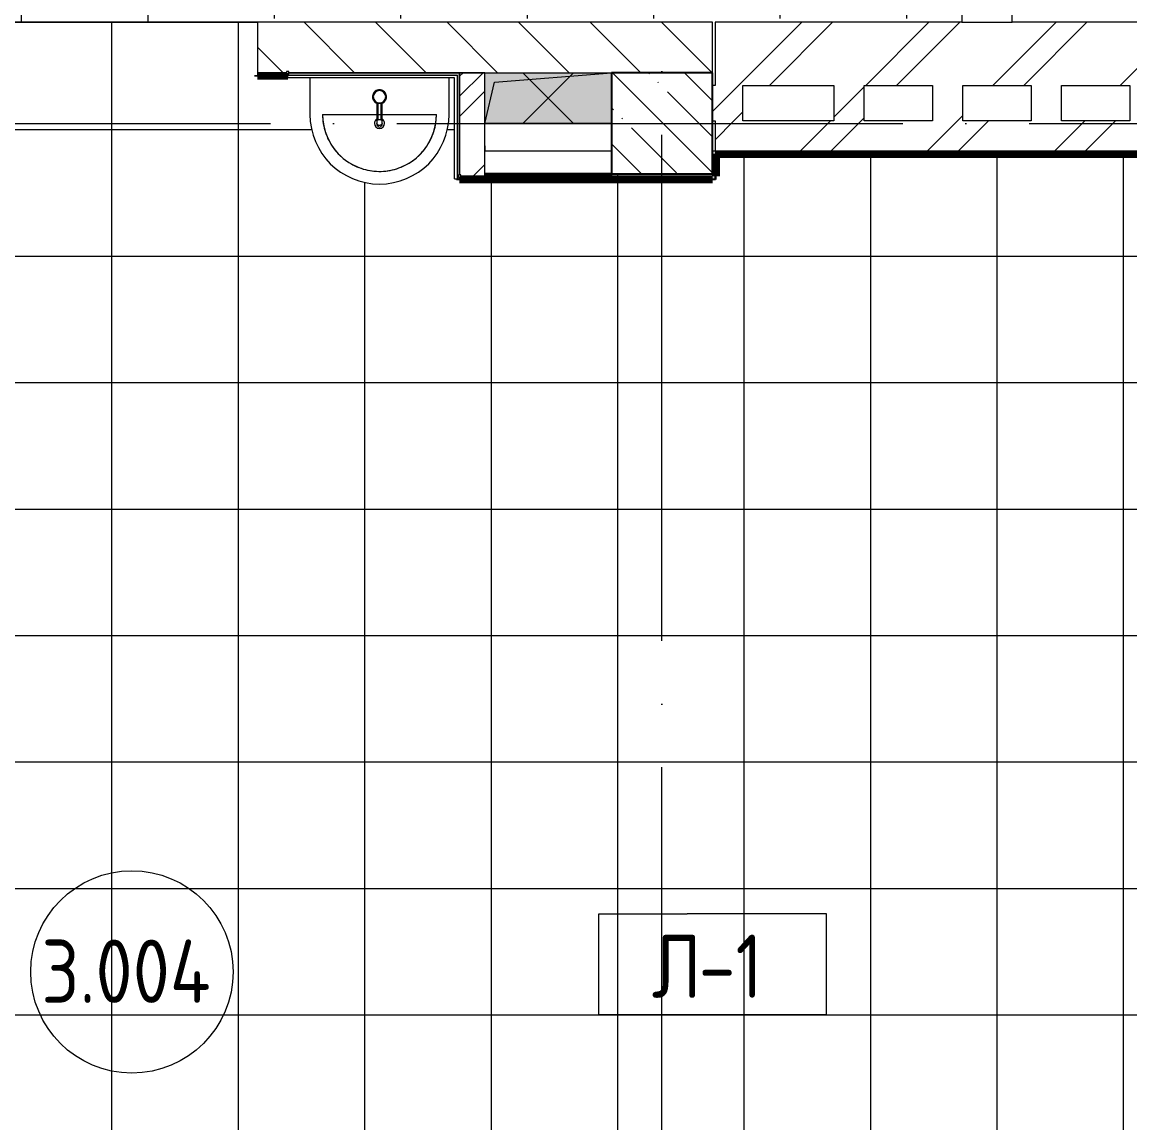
# Model space of a CAD drawing. Header units: millimetres. Extents: x 97 to 215964, y -4577 to 60645.
# Drawn here: x 87518 to 91898, y 47024 to 51375 of the extents above; entities that cross this region are included whole.
import ezdxf

# ---------------------------------------------------------------- set-up
doc = ezdxf.new("R2010")
doc.units = ezdxf.units.MM
doc.linetypes.add('ADSK_Линия сетки', pattern=[2500, 2000, -250, 0, -250])
for name, color, linetype, lineweight in [('A-AREA-____-IDEN', 2, 'Continuous', 20), ('A-DETL-GENF-OTLN', 92, 'Continuous', 9), ('A-FLOR-____-IDEN', 11, 'Continuous', 20), ('A-FLOR-____-OTLN', 192, 'Continuous', 9), ('A-FLOR-____-PATT', 8, 'Continuous', 9), ('A-GENM-____-MCUT', 13, 'Continuous', 9), ('A-GENM-____-OTLN', 13, 'Continuous', 9), ('A-WALL-____-MCUT', 113, 'Continuous', 9), ('A-WALL-____-PATT', 111, 'Continuous', 9), ('I-WALL-____-OTLN', 2, 'Continuous', 9), ('P-SANR-FIXT-OTLN', 6, 'Continuous', 9), ('S-COLS-____-MCUT', 52, 'Continuous', 9), ('S-COLS-____-OTLN', 52, 'Continuous', 9), ('S-GRID-____-OTLN', 1, 'Continuous', 9)]:
    doc.layers.add(name, color=color, linetype=linetype, lineweight=lineweight)
doc.styles.add('GOST Common', font='GOST_Common.ttf', dxfattribs={"width": 0.9, "height": 250})
pattern_1 = [(45, (0, 0), (-251.4472, 251.4472), []), (45, (0, 381), (-251.4472, 251.4472), [])]

# ---------------------------------------------------------------- blocks, each defined once
blk = doc.blocks.new('BSC_Колонна _Прямоугольная - 400x400-V38-О_АИ_ПП_8_400_Целиком')
at = {"layer": 'S-COLS-____-OTLN', "lineweight": 5}
h = blk.add_hatch(dxfattribs=at)
h.set_pattern_fill('FP_47', color=256, style=0, pattern_type=2)
h.set_pattern_definition([(135, (-31249.98, -50975), (-142.5619, -142.5619), []), (135, (-31107.42, -50975), (-142.5619, -142.5619), [252.016, -50.403, 3.353, -47.05])])
h.paths.add_polyline_path([(-200, -200), (200, -200), (200, 200), (-200, 200), (-200, -44.5)])
at = {"layer": 'S-COLS-____-MCUT', "color": 130, "lineweight": 25}
for p, q in [((200, 200), (-200, 200)), ((-200, 200), (-200, -200)), ((200, -200), (200, 200)), ((-200, -200), (200, -200))]:
    blk.add_line(p, q, dxfattribs=at)
blk = doc.blocks.new('ASML_АР_Отделка Люка - ВО Отделка люков_Грунтовка 0_Шпатлевка 0_Окраска 0_0-42722003-О_АИ_ПП_8_400_Целиком')
at = {"layer": 'A-GENM-____-MCUT', "color": 130, "lineweight": 25}
for p, q in [((250, 3), (-250, 3)), ((-250, 3), (-250, 0)), ((250, 0), (250, 3)), ((-250, 0), (250, 0))]:
    blk.add_line(p, q, dxfattribs=at)
blk = doc.blocks.new('0083_СОШ675_АР_R22_rvt-1-О_АИ_ПП_8_400_Целиком')
at = {"layer": 'A-WALL-____-PATT', "lineweight": 5}
h = blk.add_hatch(dxfattribs=at)
h.set_pattern_fill('FP_10', color=10, style=0, pattern_type=2)
h.set_pattern_definition([(135, (0, 0), (-141.42136, -141.42136), [])])
h.paths.add_polyline_path([(30607.3, 51175), (31450, 51175), (31450, 51375), (29650, 51375), (29650, 51175), (29765, 51175), (29765, 51180), (29775, 51180), (29775, 51175), (30292.9, 51175)])
h.paths.add_polyline_path([(26550, 51175), (27150, 51175), (27150, 51375), (26550, 51375)])
h = blk.add_hatch(dxfattribs=at)
h.set_pattern_fill('FP_7', color=10, style=0, pattern_type=2)
h.set_pattern_definition(pattern_1)
h.paths.add_polyline_path([(35950, 51125), (35950, 51375), (31460, 51375), (31460, 51125), (35830, 51125)])
h = blk.add_hatch(dxfattribs=at)
h.set_pattern_fill('FP_11', color=10, style=0, pattern_type=2)
h.set_pattern_definition([(45, (0, 0), (-224.5064, 224.5064), []), (45, (79.38, 0), (0, 449.0128), []), (45, (-79.38, 0), (0, 449.0128), [])])
h.paths.add_polyline_path([(30455, 50766), (30549.8, 50766), (30550, 51175), (30450, 51175), (30450, 50771), (30455, 50771)])
h = blk.add_hatch(dxfattribs=at)
h.set_pattern_fill('FP_7', color=10, style=0, pattern_type=2)
h.set_pattern_definition(pattern_1)
h.paths.add_polyline_path([(31570, 50985), (31570, 51125), (31450, 51125), (31450, 50985), (31460, 50985)])
h = blk.add_hatch(dxfattribs=at)
h.set_pattern_fill('FP_7', color=10, style=0, pattern_type=2)
h.set_pattern_definition(pattern_1)
h.paths.add_polyline_path([(32050, 50985), (32050, 51125), (31930, 51125), (31930, 50985)])
h = blk.add_hatch(dxfattribs=at)
h.set_pattern_fill('FP_7', color=10, style=0, pattern_type=2)
h.set_pattern_definition(pattern_1)
h.paths.add_polyline_path([(32440, 50985), (32440, 51125), (32320, 51125), (32320, 50985)])
h = blk.add_hatch(dxfattribs=at)
h.set_pattern_fill('FP_7', color=10, style=0, pattern_type=2)
h.set_pattern_definition(pattern_1)
h.paths.add_polyline_path([(31460, 50865), (35950, 50865), (35950, 50985), (31460, 50985), (31460, 50930.5)])
at = {"layer": 'A-WALL-____-MCUT', "color": 50, "lineweight": 13}
for p, q in [((32435, 51675), (32435, 51375)), ((32635, 51375), (32635, 51675)), ((31450, 51375), (29650, 51375)), ((29650, 51375), (29650, 51175)), ((31450, 51175), (31450, 51375)), ((32435, 51375), (31460, 51375)), ((31460, 51375), (31460, 51125)), ((35950, 51375), (32635, 51375)), ((29650, 51175), (29765, 51175)), ((29775, 51175), (31050, 51175)), ((30550, 51175), (30450, 51175)), ((30450, 51175), (30450, 50771)), ((30550, 50886), (30550, 51175)), ((31460, 51125), (31450, 51125)), ((31570, 51125), (31930, 51125)), ((31570, 50985), (31570, 51125)), ((31930, 51125), (31930, 50985)), ((32050, 51125), (32320, 51125)), ((32050, 50985), (32050, 51125)), ((32320, 51125), (32320, 50985)), ((32440, 51125), (32710, 51125)), ((32440, 50985), (32440, 51125)), ((32710, 51125), (32710, 50985)), ((32830, 51125), (33100, 51125)), ((32830, 50985), (32830, 51125)), ((33100, 51125), (33100, 50985)), ((31450, 50985), (31460, 50985)), ((31460, 50985), (31460, 50865)), ((31930, 50985), (31570, 50985)), ((32320, 50985), (32050, 50985)), ((32710, 50985), (32440, 50985)), ((33100, 50985), (32830, 50985)), ((30549.8, 50776), (30549.8, 50886)), ((30549.8, 50886), (30550, 50886)), ((31050, 50866), (31049.8, 50866)), ((31049.8, 50866), (31049.8, 50776)), ((31460, 50865), (35950, 50865)), ((30455, 50766), (30549.8, 50766)), ((30549.8, 50766), (30549.8, 50773)), ((31049.8, 50773), (31049.8, 50766)), ((31049.8, 50766), (31050, 50766)), ((31050, 50766), (31050, 50775))]:
    blk.add_line(p, q, dxfattribs=at)
at = {"layer": 'A-WALL-____-MCUT', "color": 10, "lineweight": 5}
blk.add_line((32435, 51375), (32635, 51375), dxfattribs=at)
at = {"layer": 'I-WALL-____-OTLN', "color": 90}
for p, q in [((30550, 50886), (30550, 50866)), ((30550, 50866), (31049.8, 50866))]:
    blk.add_line(p, q, dxfattribs=at)
at = {"layer": 'A-GENM-____-OTLN', "color": 90, "lineweight": 9, "rotation": 180}
blk.add_blockref('ASML_АР_Отделка Люка - ВО Отделка люков_Грунтовка 0_Шпатлевка 0_Окраска 0_0-42722003-О_АИ_ПП_8_400_Целиком', (30799.8, 50776), dxfattribs=at)
at = {"layer": 'S-COLS-____-OTLN', "color": 90, "lineweight": 9}
blk.add_blockref('BSC_Колонна _Прямоугольная - 400x400-V38-О_АИ_ПП_8_400_Целиком', (31250, 50975), dxfattribs=at)
blk = doc.blocks.new('MiraCad_GMd_-Ut_TaskBox_FormHorizon - MiraCad_GMd_-Ut_TaskBox_FormHorizon-3360851-О_АИ_ПП_8_400_Целиком')
at = {"layer": 'A-DETL-GENF-OTLN', "lineweight": 18}
for points in [[(-250, -100), (-212.2, 62.2), (250, 100), (-250, 100)], [(-141, -100), (250, -100), (250, 100), (-250, 100), (-250, -100)]]:
    blk.add_hatch(color=256, dxfattribs=at).paths.add_polyline_path(points)
at = {"layer": 'A-DETL-GENF-OTLN', "color": 7}
for p, q in [((-212.2, 62.2), (250, 100)), ((-212.2, 62.2), (250, 100)), ((-250, -100), (-212.2, 62.2)), ((-250, -100), (-212.2, 62.2)), ((250, -100), (-250, -100))]:
    blk.add_line(p, q, dxfattribs=at)
at = {"layer": 'A-GENM-____-OTLN', "color": 170, "lineweight": 18}
for p, q in [((100, 100), (-100, -100)), ((-100, 100), (100, -100)), ((-250, -100), (250, -100))]:
    blk.add_line(p, q, dxfattribs=at)
blk = doc.blocks.new('ВК_Умывальник_Полукруглый_Керамический_ГОСТ30493-96_R20 - 2-ой величины-V152-О_АИ_ПП_8_400_Целиком')
at = {"layer": 'P-SANR-FIXT-OTLN', "color": 22, "lineweight": 18}
for p, q in [((20875, 51155), (20875, 51010)), ((21425, 51010), (21425, 51155)), ((20925, 51010), (21140.1, 51010)), ((21159.9, 51010), (21375, 51010))]:
    blk.add_line(p, q, dxfattribs=at)
at = {"layer": 'P-SANR-FIXT-OTLN', "color": 22, "lineweight": 18, "flags": 128}
blk.add_lwpolyline([(20925, 51010), (20925.2, 51001), (20925.7, 50992), (20926.6, 50983), (20927.9, 50974.1), (20929.5, 50965.3), (20931.4, 50956.5), (20933.8, 50947.8), (20936.4, 50939.2), (20939.4, 50930.7), (20942.8, 50922.4), (20946.4, 50914.1), (20950.4, 50906.1), (20954.7, 50898.2), (20959.4, 50890.5), (20964.3, 50882.9), (20969.5, 50875.6), (20975, 50868.5), (20980.8, 50861.6), (20986.9, 50855), (20993.2, 50848.6), (20999.8, 50842.4), (21006.6, 50836.6), (21013.7, 50831), (21021, 50825.7), (21028.4, 50820.6), (21036.1, 50815.9), (21044, 50811.5), (21052, 50807.5), (21060.1, 50803.7), (21068.5, 50800.3), (21076.9, 50797.2), (21085.5, 50794.4), (21094.2, 50792), (21102.9, 50790), (21111.8, 50788.3), (21120.7, 50786.9), (21129.6, 50785.9), (21138.6, 50785.3), (21147.6, 50785), (21156.6, 50785.1), (21165.6, 50785.5), (21174.5, 50786.3), (21183.4, 50787.5), (21192.3, 50789), (21201.1, 50790.9), (21209.8, 50793.1), (21218.5, 50795.6), (21227, 50798.6), (21235.4, 50801.8), (21243.6, 50805.4), (21251.7, 50809.3), (21259.7, 50813.5), (21267.5, 50818.1), (21275, 50822.9), (21282.4, 50828.1), (21289.6, 50833.5), (21296.5, 50839.2), (21303.2, 50845.2), (21309.7, 50851.5), (21315.9, 50858), (21321.9, 50864.8), (21327.5, 50871.7), (21332.9, 50879), (21338, 50886.4), (21342.8, 50894), (21347.3, 50901.8), (21351.5, 50909.8), (21355.3, 50917.9), (21358.8, 50926.2), (21362, 50934.6), (21364.8, 50943.1), (21367.3, 50951.8), (21369.5, 50960.5), (21371.3, 50969.3), (21372.7, 50978.2), (21373.8, 50987.2), (21374.6, 50996.1), (21374.9, 51005.1), (21375, 51010)], dxfattribs=at)
at = {"layer": 'P-SANR-FIXT-OTLN', "color": 22, "lineweight": 18}
for centre, radius, start, end in [((21150, 51010), 275, 180, 0), ((21150, 51010), 225, 180, 0), ((21150, 50975), 20, 120, 180), ((21150, 50975), 20, 0, 60), ((21150, 50975), 20, 180, 0)]:
    blk.add_arc(centre, radius, start, end, dxfattribs=at)
blk = doc.blocks.new('xxx_Смеситель_ГОСТ 25809-96_R20 - Смеситель-V153-О_АИ_ПП_8_400_Целиком')
at = {"layer": 'P-SANR-FIXT-OTLN', "color": 170, "lineweight": 18}
for p, q in [((30123, 51054.8), (30123, 50996.6)), ((30127, 51055.4), (30127, 51009.7)), ((30139, 51009.7), (30139, 51055.4)), ((30143, 50996.6), (30143, 51054.8)), ((30123, 50996.6), (30123, 50973.9)), ((30127, 51009.7), (30127, 50989)), ((30128, 50989), (30127, 50989)), ((30127, 50989), (30128, 50989)), ((30128, 51009.8), (30138, 51009.8)), ((30138, 50989), (30128, 50989)), ((30138, 50989), (30139, 50989)), ((30139, 50989), (30138, 50989)), ((30139, 50989), (30139, 51009.7)), ((30143, 50973.9), (30143, 50996.6)), ((30123, 50973.9), (30123, 50970)), ((30143, 50970), (30143, 50973.9))]:
    blk.add_line(p, q, dxfattribs=at)
for radius, start, end in [(27.5, 0, 180), (27.5, 161.9769, 180), (27.5, 180, 198.0231), (27.5, 180, 258.9224), (27.5, 143.3119, 156.6878), (24.5, 0, 180), (24.5, 180, 0), (27.5, 101.9767, 135), (27.5, 84.3332, 96.6875), (27.5, 281.0769, 0), (27.5, 45, 78.0226), (27.5, 23.3113, 36.6872), (27.5, 0, 18.0223), (27.5, 341.9777, 0), (27.5, 203.3122, 216.6881), (27.5, 225, 258.0233), (24.5, 255, 259.7702), (24.5, 255, 259.7702), (24.5, 280.2298, 285), (24.5, 280.2298, 285), (27.5, 281.9774, 315), (27.5, 323.3128, 336.6887)]:
    blk.add_arc((30133, 51080), radius, start, end, dxfattribs=at)
for start_param, end_param in [(3.141593, 4.712389), (4.712389, 6.283185)]:
    blk.add_ellipse((30133, 50970), major_axis=(10, 0), ratio=0.965926, start_param=start_param, end_param=end_param, dxfattribs=at)
for points, knots in [([(30126.3, 51056.4), (30126.4, 51056.4), (30126.5, 51056.3), (30126.9, 51056.2), (30127.5, 51056.1), (30128.1, 51056), (30128.5, 51055.9)], [0.77430556, 0.77430556, 0.77430556, 0.77430556, 0.78298611, 0.79166667, 0.82638889, 0.86111111, 0.86111111, 0.86111111, 0.86111111]), ([(30137.5, 51055.9), (30137.8, 51055.9), (30138.3, 51056), (30138.8, 51056.2), (30139.3, 51056.3), (30139.5, 51056.4), (30139.6, 51056.4)], [0.13888889, 0.13888889, 0.13888889, 0.13888889, 0.16666667, 0.19444444, 0.20833333, 0.22222222, 0.22222222, 0.22222222, 0.22222222]), ([(30128, 51000.3), (30126.5, 50999.9), (30124.6, 50999.1), (30123.2, 50997.7), (30123, 50996.9), (30123, 50996.6)], [0.1666667, 0.1666667, 0.1666667, 0.1666667, 0.3333333, 0.4166667, 0.5, 0.5, 0.5, 0.5]), ([(30127, 51009.3), (30127, 51009.3), (30127, 51009.3), (30127.1, 51009.2), (30127.3, 51009.2), (30127.5, 51009.2), (30127.8, 51009.2), (30128, 51009.2)], [0, 0, 0, 0, 0.166667, 0.333333, 0.5, 0.666667, 1, 1, 1, 1]), ([(30139, 51009.7), (30139, 51009.7), (30139, 51009.7), (30138.9, 51009.8), (30138.7, 51009.8), (30138.4, 51009.8), (30138.2, 51009.8), (30138, 51009.8)], [0, 0, 0, 0, 0.166667, 0.333333, 0.5, 0.666667, 1, 1, 1, 1]), ([(30133, 50966.8), (30132.1, 50966.8), (30130.8, 50966.9), (30129.1, 50967.3), (30128, 50967.7), (30127.1, 50968.1), (30126.4, 50968.5), (30125.7, 50969), (30125, 50969.5), (30124.4, 50970.2), (30124, 50970.7), (30123.7, 50971.2), (30123.5, 50971.6), (30123.3, 50972), (30123.2, 50972.5), (30123.1, 50972.9), (30123, 50973.4), (30123, 50973.7), (30123, 50973.9)], [0, 0, 0, 0, 0.0833333, 0.125, 0.1666667, 0.2083333, 0.2291667, 0.25, 0.2916667, 0.3333333, 0.3541667, 0.375, 0.3958333, 0.4166667, 0.4375, 0.4583333, 0.4791667, 0.5, 0.5, 0.5, 0.5]), ([(30143, 50973.9), (30143, 50973.7), (30143, 50973.4), (30142.9, 50972.9), (30142.8, 50972.5), (30142.6, 50972), (30142.5, 50971.6), (30142.2, 50971.2), (30142, 50970.7), (30141.6, 50970.3), (30141.3, 50969.9), (30140.8, 50969.4), (30140.2, 50969), (30139.6, 50968.5), (30138.9, 50968.1), (30138, 50967.7), (30136.8, 50967.3), (30135.2, 50966.9), (30133.9, 50966.8), (30133, 50966.8)], [0.5, 0.5, 0.5, 0.5, 0.5208333, 0.5416667, 0.5625, 0.5833333, 0.6041667, 0.625, 0.6458333, 0.6666667, 0.6875, 0.7083333, 0.75, 0.7708333, 0.7916667, 0.8333333, 0.875, 0.9166667, 1, 1, 1, 1])]:
    blk.add_open_spline(points, degree=3, knots=knots, dxfattribs=at)
for points in [[(30127, 51055.4), (30127, 51055.4), (30127.1, 51055.4), (30127.3, 51055.4), (30127.5, 51055.3), (30127.7, 51055.3), (30127.9, 51055.3), (30128, 51055.3)], [(30127.1, 51054.9), (30127.1, 51054.9), (30127, 51054.9), (30127, 51055), (30127, 51055)], [(30128, 51055.3), (30129.6, 51054.9), (30133, 51054.6), (30136.3, 51054.9), (30138, 51055.3)], [(30138, 51055.3), (30138.1, 51055.3), (30138.2, 51055.3), (30138.5, 51055.3), (30138.7, 51055.4), (30138.9, 51055.4), (30138.9, 51055.4), (30138.9, 51055.4)], [(30139, 51055), (30139, 51055), (30139, 51055), (30138.9, 51054.9)], [(30128, 51009.8), (30127.8, 51009.8), (30127.5, 51009.8), (30127.1, 51009.8), (30127, 51009.7), (30127, 51009.7)], [(30138, 51009.2), (30138.2, 51009.2), (30138.5, 51009.2), (30138.9, 51009.2), (30139, 51009.3), (30139, 51009.3)], [(30143, 50996.6), (30143, 50996.9), (30142.7, 50997.7), (30141.7, 50998.7), (30140.1, 50999.6), (30138.7, 51000.1), (30138, 51000.3)]]:
    blk.add_open_spline(points, degree=3, dxfattribs=at)
blk = doc.blocks.new('0083_СОШ675_ВК_R22_rvt-1-О_АИ_ПП_8_400_Целиком')
at = {"layer": 'A-GENM-____-OTLN', "color": 170, "lineweight": 18}
blk.add_blockref('MiraCad_GMd_-Ut_TaskBox_FormHorizon - MiraCad_GMd_-Ut_TaskBox_FormHorizon-3360851-О_АИ_ПП_8_400_Целиком', (30800, 51075), dxfattribs=at)
at = {"layer": 'P-SANR-FIXT-OTLN', "color": 170, "lineweight": 18}
for name, p in [('ВК_Умывальник_Полукруглый_Керамический_ГОСТ30493-96_R20 - 2-ой величины-V152-О_АИ_ПП_8_400_Целиком', (8983, 0)), ('xxx_Смеситель_ГОСТ 25809-96_R20 - Смеситель-V153-О_АИ_ПП_8_400_Целиком', (0, 0))]:
    blk.add_blockref(name, p, dxfattribs=at)
blk = doc.blocks.new('BSC_Колонна _Прямоугольная - ПР-1_Профиль торцевой для плитки-3497357-О_АИ_ПП_8_400_Целиком')
at = {"layer": 'S-COLS-____-MCUT'}
for p, q in [((5, 5), (-5, 5)), ((-5, 5), (-5, -5)), ((5, -5), (5, 5)), ((-5, -5), (5, -5))]:
    blk.add_line(p, q, dxfattribs=at)
blk = doc.blocks.new('ADSK_Марка_Перекрытие - Типоразмер_ADSK_Марка-158127-О_АИ_ПП_8_400_Целиком')
at = {"layer": 'A-FLOR-____-IDEN'}
for p, q in [((-4.5, 4), (-1, 4)), ((-4.5, 0), (-4.5, 4)), ((4.5, 4), (-1, 4)), ((4.5, 0), (4.5, 4)), ((4.5, 0), (-4.5, 0)), ((-4.5, 0), (4, 0))]:
    blk.add_line(p, q, dxfattribs=at)
blk = doc.blocks.new('ADSK_Марка_Помещение_ОдноЗначение - Номер-159740-О_АИ_ПП_8_400_Целиком')
at = {"layer": 'A-AREA-____-IDEN'}
blk.add_circle((0, 0), 4, dxfattribs=at)

msp = doc.modelspace()

# ---------------------------------------------------------------- hatches: boundary and pattern name
at = {"layer": 'A-FLOR-____-PATT'}
h = msp.add_hatch(dxfattribs=at)
h.set_pattern_fill('FP_198', color=256, style=0, pattern_type=2)
h.set_pattern_definition([(0, (75015.37, 54875), (0, 500), []), (90, (75015.37, 54875), (-500, 3e-14), [])])
h.paths.add_polyline_path([(67497.865903, 54675.000586), (67497.865903, 54874.998278), (65857.887824, 54874.997327), (65857.887824, 54675)])
h.paths.add_polyline_path([(58997.877039, 51374.999414), (61497.865903, 51375), (61497.865903, 51390), (73547.909746, 51390), (73547.909746, 51375), (76047.909746, 51374.999414), (76047.909746, 51390), (76847.887824, 51390), (76847.887824, 51375), (79347.887824, 51374.999414), (79347.887824, 51390), (85947.887824, 51390), (85947.887824, 51375), (88447.887824, 51375), (88447.887824, 51390), (91217.865903, 51390), (91217.865903, 51674.999707), (91232.865903, 51674.999707), (91232.865903, 54374.999707), (91217.865903, 54374.999707), (91217.865903, 54660.000586), (87567.865903, 54660.267855), (87567.865903, 54675.000586), (87572.865903, 54675.000586), (87572.727233, 54875), (86072.887824, 54875), (86072.865903, 54675), (86067.865903, 54675), (86067.865903, 54660.000586), (83722.865903, 54660.000586), (83722.865903, 54665.000586), (83712.865903, 54665.000586), (83712.865903, 54675.000586), (83707.865903, 54675), (83707.865903, 57260), (82952.865903, 57260), (82952.865903, 57265), (82942.865903, 57265), (82942.865903, 57274.999414), (82937.865903, 57274.999414), (82937.865903, 58360), (81472.865903, 58360), (81472.865903, 58199.999414), (81454.865903, 58199.999414), (81454.865903, 58160.000586), (81449.865903, 58160.000586), (81449.865903, 58150.000586), (81439.865903, 58150.000586), (81439.865903, 58145.000586), (81212.865903, 58145.000586), (81212.865903, 58064.999414), (81197.887824, 58064.999414), (81197.887824, 57014.999414), (81212.865903, 57014.999414), (81212.865903, 54675), (81207.865903, 54675), (81207.865903, 54665.000586), (81197.865903, 54665.000586), (81196.736835, 54660.000586), (77670.156824, 54660.000586), (77670.156824, 54655.000586), (77168.506824, 54655.000586), (77168.506824, 54660.000586), (74557.887824, 54660.000586), (74557.887824, 54675), (74547.903648, 54675), (74547.903648, 54795), (73507.887824, 54793.858951), (73507.887824, 54660.000586), (72397.903648, 54660.000586), (72397.347315, 54665.000586), (72387.903648, 54665.000586), (72387.903648, 54675), (72382.903648, 54675), (72382.903648, 58274.820414), (72127.634255, 58274.820414), (72127.634255, 58360.000586), (68167.882899, 58360.000586), (68167.882899, 58274.820414), (67912.865903, 58274.820414), (67912.865903, 54675), (67907.865903, 54675), (67907.865903, 54665.000586), (67897.865903, 54665.000586), (67897.865903, 54660.000586), (67497.887824, 54660.000586), (67497.861097, 54675.000586), (65857.887824, 54675), (65857.887824, 54660.000586), (58897.865903, 54660.000586), (58897.865903, 54389.998828), (58812.865903, 54389.998828), (58812.865903, 51625.272332), (58897.865903, 51625.272332), (58897.865903, 51390), (58997.865903, 51390), (58997.865903, 51375)])
h.paths.add_polyline_path([(62072.865903, 51374.999414), (62072.858467, 51375), (62048.935421, 51374.999414)])
h.paths.add_polyline_path([(63827.596882, 51374.999414), (63827.593201, 51375), (63707.596601, 51375)])
h.paths.add_polyline_path([(77430.135801, 54335.471708), (77435.222154, 54336.294976), (77429.272738, 54336.033665)])
h.paths.add_polyline_path([(77273.859773, 54485.215954), (77273.635801, 54492.477542), (77273.221587, 54492.477542), (77273.4413, 54489.977542)])
h.paths.add_polyline_path([(77587.050015, 54492.477542), (77585.635801, 54492.477542), (77586.828614, 54489.977542)])
h.paths.add_polyline_path([(77450.440711, 54336.790443), (77450.258982, 54337.478492), (77450.258982, 54336.796702)])
h.paths.add_polyline_path([(77430.135801, 54335.471708), (77404.811487, 54337.655731), (77387.175338, 54341.54585), (77363.928848, 54350.095785), (77344.334525, 54361.111481), (77327.362527, 54374.705094), (77307.824774, 54393.658277), (77301.646812, 54403.413831), (77289.14902, 54424.103452), (77276.792628, 54462.292771), (77273.975924, 54478.461488), (77272.635801, 54608.303456), (77273.635801, 54654.977542), (77587.635801, 54653.977542), (77587.010868, 54482.669965), (77580.558337, 54448.74092), (77578.729019, 54441.887602), (77573.294833, 54428.727542), (77566.01572, 54414.727542), (77557.597718, 54400.529333), (77552.446828, 54394.560594), (77546.268867, 54386.734718), (77538.719585, 54379.497471), (77532.039629, 54373.004497), (77523.0402, 54366.296943), (77515.937077, 54360.991355), (77505.832609, 54355.289784), (77495.57831, 54349.684638), (77486.181688, 54345.473086), (77485.365193, 54346.159705), (77460.320572, 54338.509404), (77440.197391, 54335.888761), (77431.462427, 54335.526697)])
h.paths.add_polyline_path([(77389.662411, 54340.761056), (77391.929981, 54340.874159), (77389.662411, 54342.294384), (77386.371493, 54342.276076), (77389.474143, 54340.847728)])
h.paths.add_polyline_path([(77462.397563, 54374.126093), (77473.431297, 54377.404099), (77464.032543, 54374.711079)])
h.paths.add_polyline_path([(77364.170136, 54388.846654), (77360.920678, 54391.910018), (77363.381013, 54389.43687)])
h.paths.add_polyline_path([(77334.408219, 54417.099697), (77323.505902, 54438.284871), (77316.009019, 54450.538922), (77324.622803, 54431.232582), (77330.463587, 54422.862044), (77333.7616, 54418.044282)])
h.paths.add_polyline_path([(77333.053762, 54419.443312), (77324.047689, 54433.548522), (77317.156322, 54448.93031), (77318.029386, 54448.93031), (77332.661396, 54420.213373)])
h.paths.add_polyline_path([(77530.581242, 54422.862044), (77540.001397, 54440.063502), (77534.518545, 54430.386823), (77530.952332, 54424.323981)])
h.paths.add_polyline_path([(77538.063723, 54435.674534), (77539.306435, 54436.169407), (77538.350527, 54436.113709)])
h.paths.add_polyline_path([(77544.564709, 54451.134162), (77544.488503, 54453.137186), (77544.799473, 54452.231181)])
h.paths.add_polyline_path([(77450.582501, 54460.53943), (77447.535801, 54459.839858), (77449.405958, 54459.989488)])
h.paths.add_polyline_path([(77448.532291, 54458.113886), (77460.496891, 54471.581052), (77453.904643, 54463.771943), (77449.262304, 54458.977542)])
h.paths.add_polyline_path([(77406.528666, 54464.194831), (77399.641864, 54473.907097), (77400.950598, 54470.796993), (77406.366959, 54464.386226)])
h.paths.add_polyline_path([(77430.135801, 54454.594235), (77439.048989, 54455.572843), (77433.90108, 54455.383619), (77422.235086, 54455.849076), (77414.087905, 54458.977542), (77421.51818, 54455.493646), (77428.219531, 54454.664079), (77429.321752, 54454.623905)])
h.paths.add_polyline_path([(77465.700608, 54489.977542), (77464.945256, 54490.012829), (77464.95702, 54493.561658)])
h.paths.add_polyline_path([(77460.629738, 54507.609083), (77460.629738, 54506.047987), (77460.680935, 54507.377542)])
h.paths.add_polyline_path([(77460.922729, 54472.176595), (77464.963385, 54484.493328), (77465.203389, 54493.676358), (77462.204425, 54507.609083), (77464.933223, 54493.676358), (77464.129591, 54480.398015), (77460.938741, 54472.224641)])
h.paths.add_polyline_path([(77409.689101, 54519.415654), (77412.735801, 54520.115226), (77409.907292, 54519.517641)])
h.paths.add_polyline_path([(77544.850392, 54527.896082), (77535.648799, 54548.722503), (77529.808015, 54557.09304), (77529.980673, 54555.051087), (77544.262583, 54528.955999)])
h.paths.add_polyline_path([(77455.171732, 54515.013473), (77443.282308, 54523.247927), (77432.052071, 54525.291005), (77421.928807, 54524.571465), (77426.370521, 54524.571465), (77438.036516, 54524.106008), (77446.183697, 54520.977542), (77455.088321, 54515.057069)])
h.paths.add_polyline_path([(77313.369965, 54521.444943), (77314.869338, 54523.914644), (77313.445349, 54521.682875)])
h.paths.add_polyline_path([(77544.262583, 54527.059581), (77531.479026, 54554.570289), (77541.863712, 54535.422629), (77544.020547, 54527.896082)])
h.paths.add_polyline_path([(77343.51522, 54576.598123), (77348.885554, 54580.422629), (77345.379194, 54578.0284)])
h.paths.add_polyline_path([(77357.537967, 54586.624205), (77351.820623, 54582.971082), (77356.895713, 54586.192763)])
h.paths.add_polyline_path([(77377.470978, 54598.705996), (77381.14273, 54599.843138), (77377.710198, 54598.803489)])
h.paths.add_polyline_path([(77475.816828, 54601.552235), (77465.119381, 54605.244005), (77473.339293, 54602.336689), (77475.580888, 54601.62694)])
h.paths.add_polyline_path([(77454.45864, 54608.234346), (77443.111565, 54610.76925), (77454.142963, 54608.303456)])
h = msp.add_hatch(dxfattribs=at)
h.set_pattern_fill('FP_176', color=256, style=0, pattern_type=2)
h.set_pattern_definition([(270, (81372.87, 47450), (500, 3e-14), []), (0, (81372.87, 47450), (0, 500), [])])
h.paths.add_polyline_path([(91938.887473, 43540.000586), (94357.887824, 43540.000586), (94357.887824, 43732.000586), (94362.887824, 43732.000586), (94362.887824, 43742.000586), (94372.887824, 43742.000586), (94373.495234, 43747.000586), (94732.887824, 43747.000586), (94732.887824, 50850.000586), (90262.865903, 50850.000586), (90262.865903, 50766), (90257.865903, 50766), (90257.865903, 50756), (90247.865903, 50756), (90247.865903, 50751), (89247.887824, 50751), (89247.887824, 50756), (89227.887824, 50756.000586), (89227.887824, 51155), (88567.887824, 51155), (88567.887824, 51160.000586), (88447.887824, 51160.000586), (88447.725474, 51374.999414), (85947.887824, 51374.999414), (85947.462871, 51160.000586), (85762.887824, 51160.000586), (85762.887824, 43747.000586), (86122.887825, 43747.000586), (86122.887825, 43742.000586), (86132.887825, 43742.000586), (86132.887825, 43732.000586), (86137.887825, 43731.971771), (86137.887825, 43540.000586), (89832.887824, 43540.000586), (89832.887824, 43732.000586), (89837.887824, 43732.000586), (89837.887824, 43742.000586), (89847.887824, 43742.000586), (89847.887824, 43747.000586), (90622.887825, 43747.000586), (90622.887825, 43742.000586), (90632.887825, 43742.000586), (90632.887825, 43732.000586), (90637.887825, 43732.000586), (90637.887825, 43540.000586), (91056.888176, 43540.000586)])
h.paths.add_polyline_path([(89854.88841, 43725), (90247.865903, 43725), (90247.865903, 43732), (89847.887824, 43732.000586), (89847.887824, 43725)])
h.paths.add_polyline_path([(86047.887825, 43732), (86047.88548, 43732.000586), (85946.372864, 43732)])
h.paths.add_polyline_path([(88930.865903, 50736.483435), (88902.120575, 50736.483435), (88845.886229, 50748.436414), (88790.580697, 50773.84354), (88746.854986, 50805.612129), (88708.386229, 50848.336012), (88679.640902, 50898.124379), (88661.875312, 50952.801241), (88655.865903, 51009.976956), (88655.865903, 51154.976956), (89205.865903, 51154.976956), (89205.865903, 51009.976956), (89199.856493, 50952.801241), (89182.090903, 50898.124379), (89153.345576, 50848.336012), (89114.876819, 50805.612129), (89068.365903, 50771.81997), (89015.845576, 50748.436414), (88959.61123, 50736.483435)])
h.paths.add_polyline_path([(89847.887824, 50766), (90247.865903, 50766), (90247.843981, 50774.999414), (89847.887824, 50774.999414)])
h.paths.add_polyline_path([(88923.794835, 50963.146829), (88922.205649, 50965.147327), (88922.365903, 50968.050712)])
h.paths.add_polyline_path([(88930.865903, 50954.976956), (88939.365903, 50957.035128), (88942.886718, 50959.207074), (88947.286642, 50963.804354), (88948.186411, 50964.976956), (88950.591797, 50972.894917), (88950.865903, 50974.976956), (88950.184419, 50980.153337), (88945.588334, 50988.362835), (88942.886718, 50990.746838), (88940.865903, 50992.297464), (88940.525161, 50972.029115), (88939.201878, 50968.859242), (88937.93697, 50963.146829), (88933.454093, 50960.646829), (88928.277712, 50960.646829), (88923.794835, 50963.146829), (88920.865903, 50973.859242), (88920.865903, 50992.297464), (88914.445164, 50986.149558), (88913.545395, 50984.976956), (88911.547386, 50980.153337), (88911.140008, 50972.894917), (88911.547386, 50969.800575), (88916.143471, 50961.591077), (88918.845087, 50959.207074), (88922.365903, 50957.035128), (88926.465979, 50955.556217)])
h.paths.add_polyline_path([(88922.205649, 50965.147327), (88921.05466, 50970.323708), (88921.409608, 50970.323708)])
at = {"layer": 'A-WALL-____-PATT'}
h = msp.add_hatch(color=7, dxfattribs=at)
h.paths.add_polyline_path([(89237.887824, 51165.000586), (89247.887824, 51165.000586), (89247.887824, 51175.000586), (88572.887824, 51175.000586), (88572.887824, 51170.000586), (88562.887824, 51170.000586), (88562.887824, 51175.000586), (88447.887824, 51175.000586), (88447.887824, 51165.000586), (89227.887824, 51165.000586)])
h.paths.add_polyline_path([(85946.372864, 51165.000586), (85947.887824, 51165.000586), (85947.887824, 51175.000586), (85757.887824, 51175.000586), (85757.887824, 51165.000586)])
for points in [[(89237.88841, 50756.000586), (89247.887824, 50756.000586), (89247.887824, 50761), (89242.887824, 50761), (89242.887824, 50771), (89247.887824, 50771), (89247.887824, 51165), (89237.887839, 51165), (89237.887824, 50930.487821)], [(94737.887824, 50855.000586), (94747.865903, 50855.000586), (94747.865903, 50865.000537), (90247.865903, 50865.000586), (90247.865903, 50855.000586), (93492.932057, 50855.000586)], [(90257.865903, 50756), (90257.865903, 50855.000586), (90247.865903, 50855.000586), (90247.865903, 50756)], [(89247.887824, 50756), (90247.865903, 50756), (90247.865903, 50766), (89252.887824, 50766), (89252.887824, 50761), (89247.887824, 50761)]]:
    msp.add_hatch(color=7, dxfattribs=at).paths.add_polyline_path(points)

# ---------------------------------------------------------------- linework, layer by layer
at = {"layer": 'A-FLOR-____-OTLN'}
for p, q in [((85947.887824, 51374.999414), (88447.887824, 51374.999414)), ((88447.865903, 51374.999414), (85947.887824, 51374.999414))]:
    msp.add_line(p, q, dxfattribs=at)
at = {"layer": 'A-WALL-____-MCUT', "color": 7}
for p, q in [((88562.887824, 51175.000586), (88447.887824, 51175.000586)), ((88447.887824, 51175.000586), (88447.887824, 51165.000586)), ((88447.887824, 51165.000586), (88567.887824, 51165.000586)), ((89247.887824, 51175.000586), (88572.887824, 51175.000586)), ((89247.887824, 50771), (89247.887824, 51175.000586)), ((94747.865903, 50865.000586), (90247.865903, 50865.000586)), ((90257.865903, 50855.000586), (94747.865903, 50855.000586)), ((90257.865903, 50756), (90257.865903, 50855.000586)), ((90247.865903, 50766), (89252.887824, 50766)), ((90247.865903, 50775), (90247.865903, 50766)), ((89237.887824, 50756), (90257.865903, 50756))]:
    msp.add_line(p, q, dxfattribs=at)
at = {"layer": 'I-WALL-____-OTLN', "color": 5, "lineweight": 90}
for p, q in [((88447.887824, 51165.000586), (88447.887824, 51160.000586)), ((88567.887824, 51160.000586), (88447.887824, 51160.000586)), ((90262.865903, 50855.011722), (90262.865903, 50766)), ((94737.887824, 50850.000586), (90257.865903, 50850.000586)), ((90257.865903, 50766), (90262.865903, 50766)), ((89247.887824, 50756), (89247.887824, 50751)), ((90247.865903, 50751), (89247.887824, 50751)), ((90247.865903, 50751), (90247.865903, 50756))]:
    msp.add_line(p, q, dxfattribs=at)
at = {"layer": 'I-WALL-____-OTLN'}
for p, q in [((88567.887824, 51165), (89237.887824, 51165)), ((88567.887824, 51155), (88567.887824, 51165)), ((89237.887824, 51165), (89237.887824, 50756.000586)), ((89227.887824, 51155), (88567.887824, 51155)), ((89227.887824, 50756.000586), (89227.887824, 51155)), ((89227.887824, 50756.000586), (89237.887824, 50756.000586))]:
    msp.add_line(p, q, dxfattribs=at)
at = {"layer": 'S-GRID-____-OTLN', "linetype": 'ADSK_Линия сетки'}
for p, q in [((90047.887824, -3572.657751), (90047.887824, 60644.999414)), ((56498.336609, 50975.000586), (213876.441901, 50975.000586))]:
    msp.add_line(p, q, dxfattribs=at)

# ---------------------------------------------------------------- block references
at = {"color": 250, "lineweight": 5}
for name in ['0083_СОШ675_АР_R22_rvt-1-О_АИ_ПП_8_400_Целиком', '0083_СОШ675_ВК_R22_rvt-1-О_АИ_ПП_8_400_Целиком']:
    msp.add_blockref(name, (58797.887824, 0), dxfattribs=at)
at = {"layer": 'A-AREA-____-IDEN', "xscale": 99.99999999999993, "yscale": 99.99999999999993, "zscale": 99.99999999999993}
msp.add_blockref('ADSK_Марка_Помещение_ОдноЗначение - Номер-159740-О_АИ_ПП_8_400_Целиком', (87951.911442, 47620.234589), dxfattribs=at)
at = {"layer": 'A-FLOR-____-IDEN', "xscale": 99.99999999999993, "yscale": 99.99999999999993, "zscale": 99.99999999999993}
msp.add_blockref('ADSK_Марка_Перекрытие - Типоразмер_ADSK_Марка-158127-О_АИ_ПП_8_400_Целиком', (90247.865903, 47449.999707), dxfattribs=at)
at = {"layer": 'S-COLS-____-OTLN'}
for p in [(88567.887824, 51175.000586), (89247.887824, 50766)]:
    msp.add_blockref('BSC_Колонна _Прямоугольная - ПР-1_Профиль торцевой для плитки-3497357-О_АИ_ПП_8_400_Целиком', p, dxfattribs=at)

# ---------------------------------------------------------------- texts
at = {"layer": 'A-AREA-____-IDEN', "lineweight": 9, "insert": (87593.704185, 47747.959661), "char_height": 250, "width": 880.252875, "attachment_point": 1, "style": 'GOST Common'}
msp.add_mtext('3.004', dxfattribs=at)
at = {"layer": 'A-FLOR-____-IDEN', "lineweight": 9, "char_height": 250, "attachment_point": 1, "style": 'GOST Common'}
for s, insert, width in [('\\fGOST Common|b0|i0|c204|p34|;\\W.9;Л', (90008.185057, 47767.837281), 223.6708125), ('-1', (90192.731932, 47767.837281), 331.898625)]:
    msp.add_mtext(s, dxfattribs=dict(at, insert=insert, width=width))

doc.saveas('drawing.dxf')
